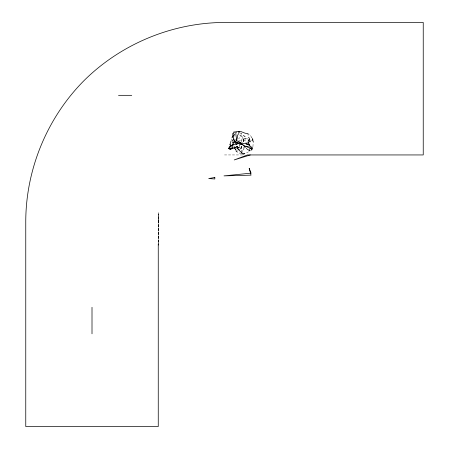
<?xml version="1.0" encoding="UTF-8"?>
<svg xmlns="http://www.w3.org/2000/svg" width="449" height="449" viewBox="0 0 449 449"><rect width="100%" height="100%" fill="white"/><g stroke="black" fill="none" stroke-linecap="round" stroke-linejoin="round"><path stroke-width="0.34" stroke-dasharray="2.25 1.68" d="M158.525 242.236L158.256 213.673L158.256 242.757M252.562 141.154C252.944 138.343 250.974 136.008 249.088 134.2M158.256 221.189L158.609 212.467M251.608 137.141L252.304 138.685L252.821 138.825L253.32 140.436L252.927 146.93M231.213 140.537L231.476 138.876M241.803 133.763L241.697 134.374L240.967 132.994M240.389 136.367L240.613 135.188L239.732 135.317M251.625 150.348L249.863 150.993L249.7 150.639L247.652 152.48C246.406 152.593 242.252 155.949 242.971 152.856L241.893 151.425L242.954 150.078L243.858 147.323M241.495 140.29L242.342 138.264M246.333 148.568L249.863 150.993L249.257 150.482L249.661 149.753L248.471 150L246.333 148.568L246.31 147.94M240.613 135.188L241.618 135.851L240.72 137.214L239.542 137.781L238.599 138.932M242.954 150.078L244.256 148.782M243.908 141.037L245.934 139.443L245.435 140.352L245.755 141.014M253.141 139.549L251.367 140.464M241.781 142.625L242.55 142.238M247.685 141.912L248.583 141.491M238.425 141.003L240.978 140.369M249.891 149.713L248.471 150L249.257 150.482M239.671 133.998L241.332 133.757M244.929 153.811L242.988 153.681L244.929 153.811L242.875 154.069L241.73 152.598L243.044 154.175L240.361 153.463L237.128 152.082L235.764 150.976M246.355 138.528L247.64 138.438M224.5 154.944L243.392 154.944M248.83 150.499L249.7 150.639M237.992 148.686L241.489 149.944L241.893 151.425L237.628 149.046M252.607 139.723L253.343 142.647M236.202 150.286L237.88 151.24M242.073 153.766L240.647 151.633L237.942 149.029M248.443 149.736L249.863 150.993M238.475 149.837L242.118 153.311L240.299 151.324L241.444 152.755M237.369 148.159L240.647 151.633M242.948 137.995L241.618 135.851M236.168 150.965L237.128 152.082M252.821 138.825L252.877 139.869M158.256 220.296L158.491 242.202M158.256 213.673L158.497 242.219M234.423 146.486L233.553 145.706L234.372 146.486"/><path stroke-width="0.67" d="M158.519 245.002L158.525 242.931M232.554 146.615L232.554 145.976L231.757 145.381L231.117 145.527L228.749 148.63L229.91 149.175L230.679 148.95L231.768 148.451L232.677 147.21M248.522 137.209L249.436 138.32L248.774 140.638L248.914 142.238L248.291 142.844L241.192 143.792L239.598 143.012L235.371 144.774L233.407 144.46L231.757 145.381L232.919 144.236M238.593 133.46L237.369 135.974L237.42 137.405L236.629 140.391L237.493 141.081M237.066 148.423L239.379 147.014L237.066 148.423L237.504 146.537L236.803 146.688L234.743 148.327L235.905 150.118L235.618 149.09M233.407 144.46L234.507 141.149L233.923 138.988L233.115 140.178L232.425 140.38L233.491 139.521L233.284 138.601L234.182 134.593L233.536 133.387L234.619 131.804L236.281 131.944L238.453 131.349L240.86 131.535L245.087 133.207L248.089 133.662L248.145 135.042M229.978 144.606L230.494 145.016L230.427 145.712L229.978 144.606L231.011 141.042M233.171 141.076L232.419 143.18L235.096 141.671L237.409 142.417L238.408 143.36M232.481 134.436L232.902 133.325M250.284 154.944L234.21 159.945L247.455 154.944L423.239 154.944L423.239 22.45L224.5 22.45C172.343 22.646 120.989 43.918 83.969 80.657C47.229 117.677 25.958 169.032 25.761 221.189L25.761 426.55L158.256 426.55L158.256 244.161M233.362 135.699L232.043 137.557L232.958 135.048L233.362 135.699L234.182 134.593M241.354 141.295L241.753 140.565M236.281 131.944L235.854 132.646C235.641 135.323 236.634 137.736 236.629 140.391L235.837 139.678M239.749 145.661L239.536 144.707L241.012 143.338L244.812 146.587M251.855 149.904L251.081 148.787L249.38 148.136L248.774 147.401L247.214 147.07L245.917 146.026M240.428 143.5L240.978 142.883L239.609 141.951L237.824 141.777L240.978 142.883L239.598 143.012L239.805 143.253M230.056 146.116L229.304 146.918L228.749 148.63L229.276 148.271M252.316 147.491L252.675 148.67L251.861 149.444L251.693 147.974L251.182 148.428L250.082 147.912L249.79 145.252L248.291 142.844M251.973 146.857L251.474 147.233L250.34 146.604M236.629 144.376L235.86 143.456L237.409 142.417L237.448 143.837M231.459 148.49L233.014 148.159L231.948 148.827L230.679 148.95M250.441 148.709L251.693 147.974M237.504 146.537L232.885 148.164M231.768 148.451L229.91 149.175L233.014 148.159M245.945 138.427L243.251 139.173L243.622 141.396L243.251 139.173M246.647 146.66L248.499 146.239M240.344 144.314L241.764 144.151M118.508 95.323L131.753 95.323M249.156 144.286L247.927 144.258L245.856 143.394M249.79 145.252L246.153 144.236M230.303 146.851L231.544 147.098L230.663 146.099M244.043 146.958L245.401 147.334M241.192 143.792L245.861 146.728M234.479 140.245L236.314 142.232M243.414 135.418L245.07 136.743M234.182 147.839L234.743 148.327M248.067 139.875L248.774 140.638M239.199 131.394L239.873 132.236L238.453 131.349L238.683 132.567M235.096 141.671L235.86 143.456M249.84 141.008L250.115 141.912L249.661 139.235M233.727 131.939L233.777 132.421M92.006 307.307L92.006 333.803M241.5 146.576L240.9 148.737L241.5 146.576M214.824 177.484L208.673 178.556L214.824 178.977L214.824 177.484M251.03 173.146L224.006 175.879L251.03 175.155L249.178 168.296L251.03 173.146"/></g></svg>
